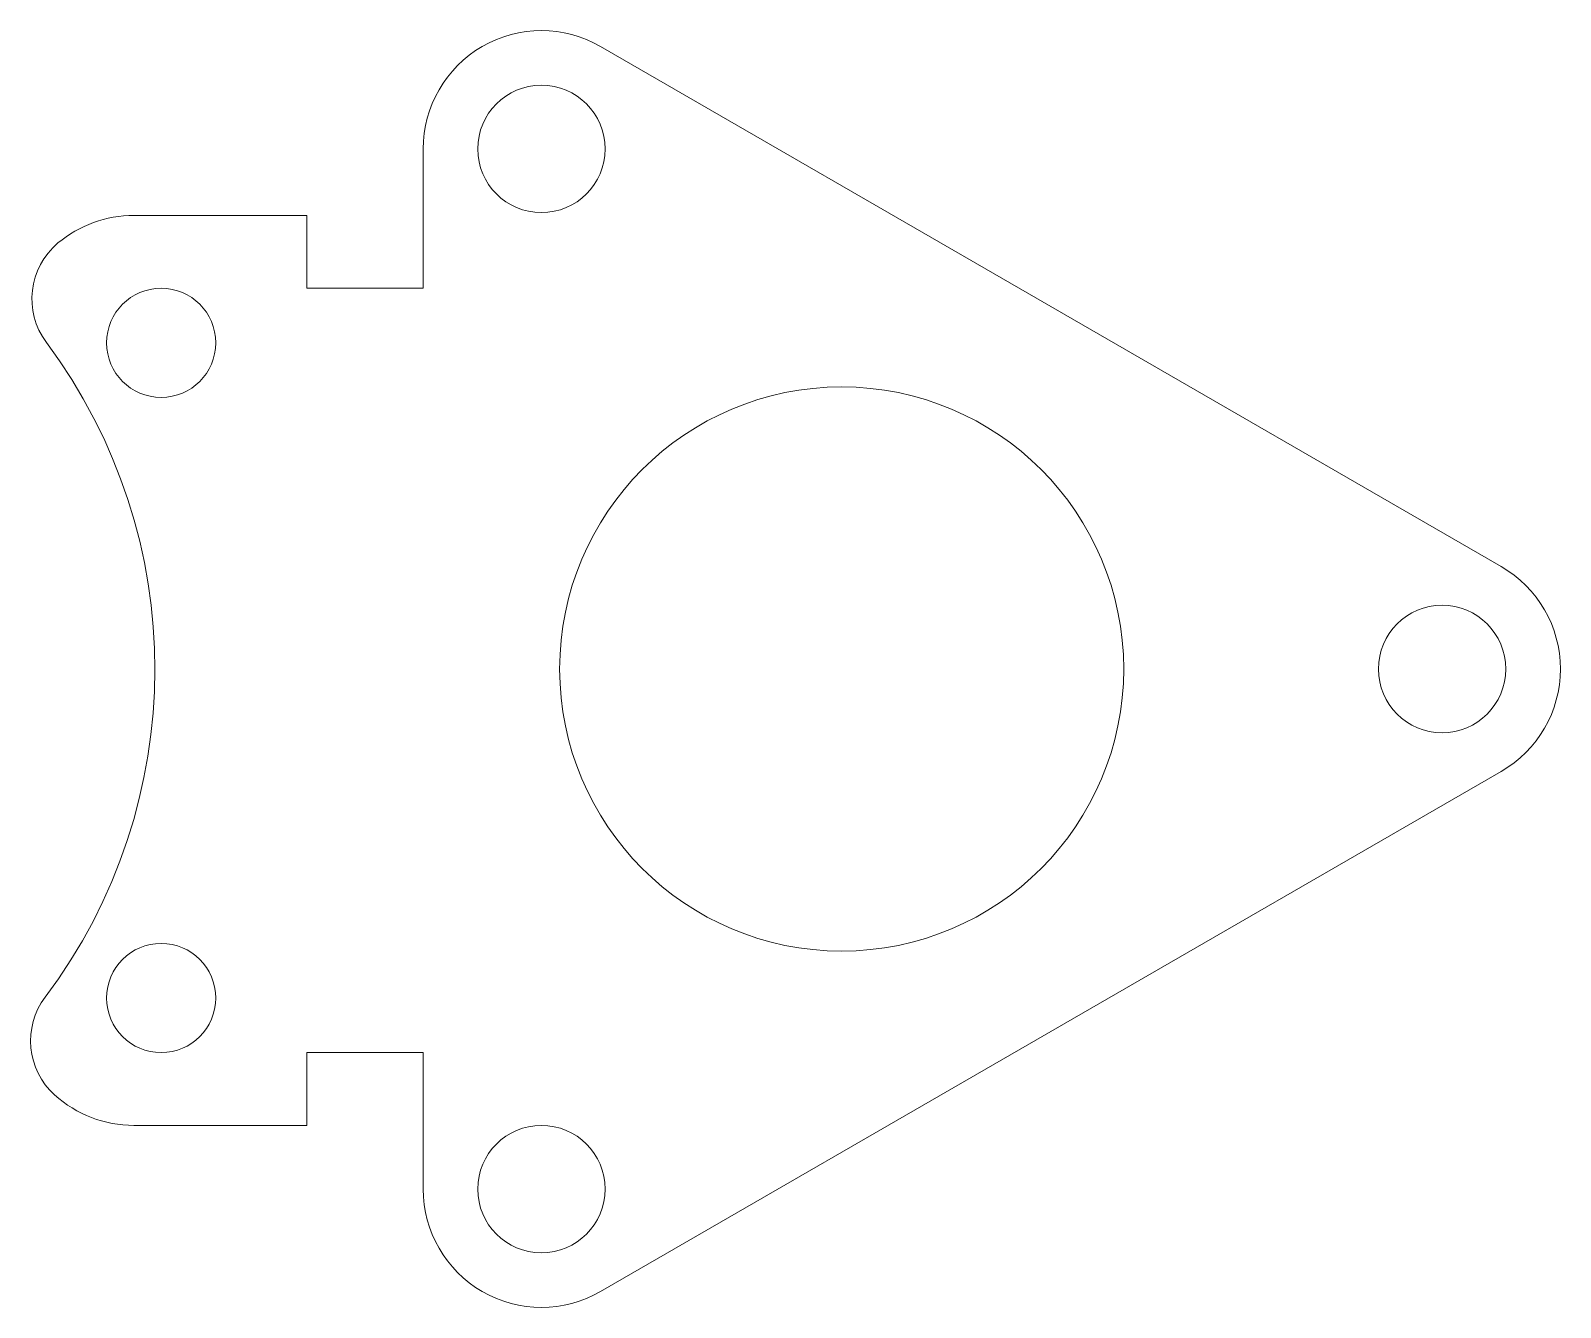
# Model space of a CAD drawing. Header units: millimetres. Extents: x -22.3 to 19.7, y -17.5 to 17.5.
import ezdxf

# ---------------------------------------------------------------- set-up
doc = ezdxf.new("R2010")
doc.units = ezdxf.units.MM

msp = doc.modelspace()

# ---------------------------------------------------------------- linework, layer by layer
at = {"color": 7, "linetype": 'Continuous', "lineweight": 15}
for p, q in [((18.125, 2.815), (-6.625, 17.104)), ((-11.5, 14.289), (-11.5, 10.461)), ((-14.7, 12.461), (-19.45, 12.461)), ((-14.7, 10.461), (-14.7, 12.461)), ((-11.5, 10.461), (-14.7, 10.461)), ((-6.625, -17.104), (18.125, -2.815)), ((-14.7, -10.539), (-11.5, -10.539)), ((-14.7, -12.539), (-14.7, -10.539)), ((-11.5, -10.539), (-11.5, -14.289)), ((-19.45, -12.539), (-14.7, -12.539))]:
    msp.add_line(p, q, dxfattribs=at)
for centre, radius in [((-8.25, 14.289), 1.75), ((-18.7, 8.961), 1.5), ((0, 0), 7.75), ((16.5, 0), 1.75), ((-18.7, -9.039), 1.5), ((-8.25, -14.289), 1.75)]:
    msp.add_circle(centre, radius, dxfattribs=at)
for centre, radius, start, end in [((-8.25, 14.289), 3.25, 60, 180), ((-19.45, 9.211), 3.25, 90, 129.8958), ((-20.252, 10.17), 2, 129.8958, 216.7419), ((-33.874, 0), 15, 323.057, 36.7419), ((16.5, 0), 3.25, 300, 60), ((-20.288, -10.217), 2, 143.057, 227.9315), ((-19.45, -9.289), 3.25, 227.9315, 270), ((-8.25, -14.289), 3.25, 180, 300)]:
    msp.add_arc(centre, radius, start, end, dxfattribs=at)

doc.saveas('drawing.dxf')
